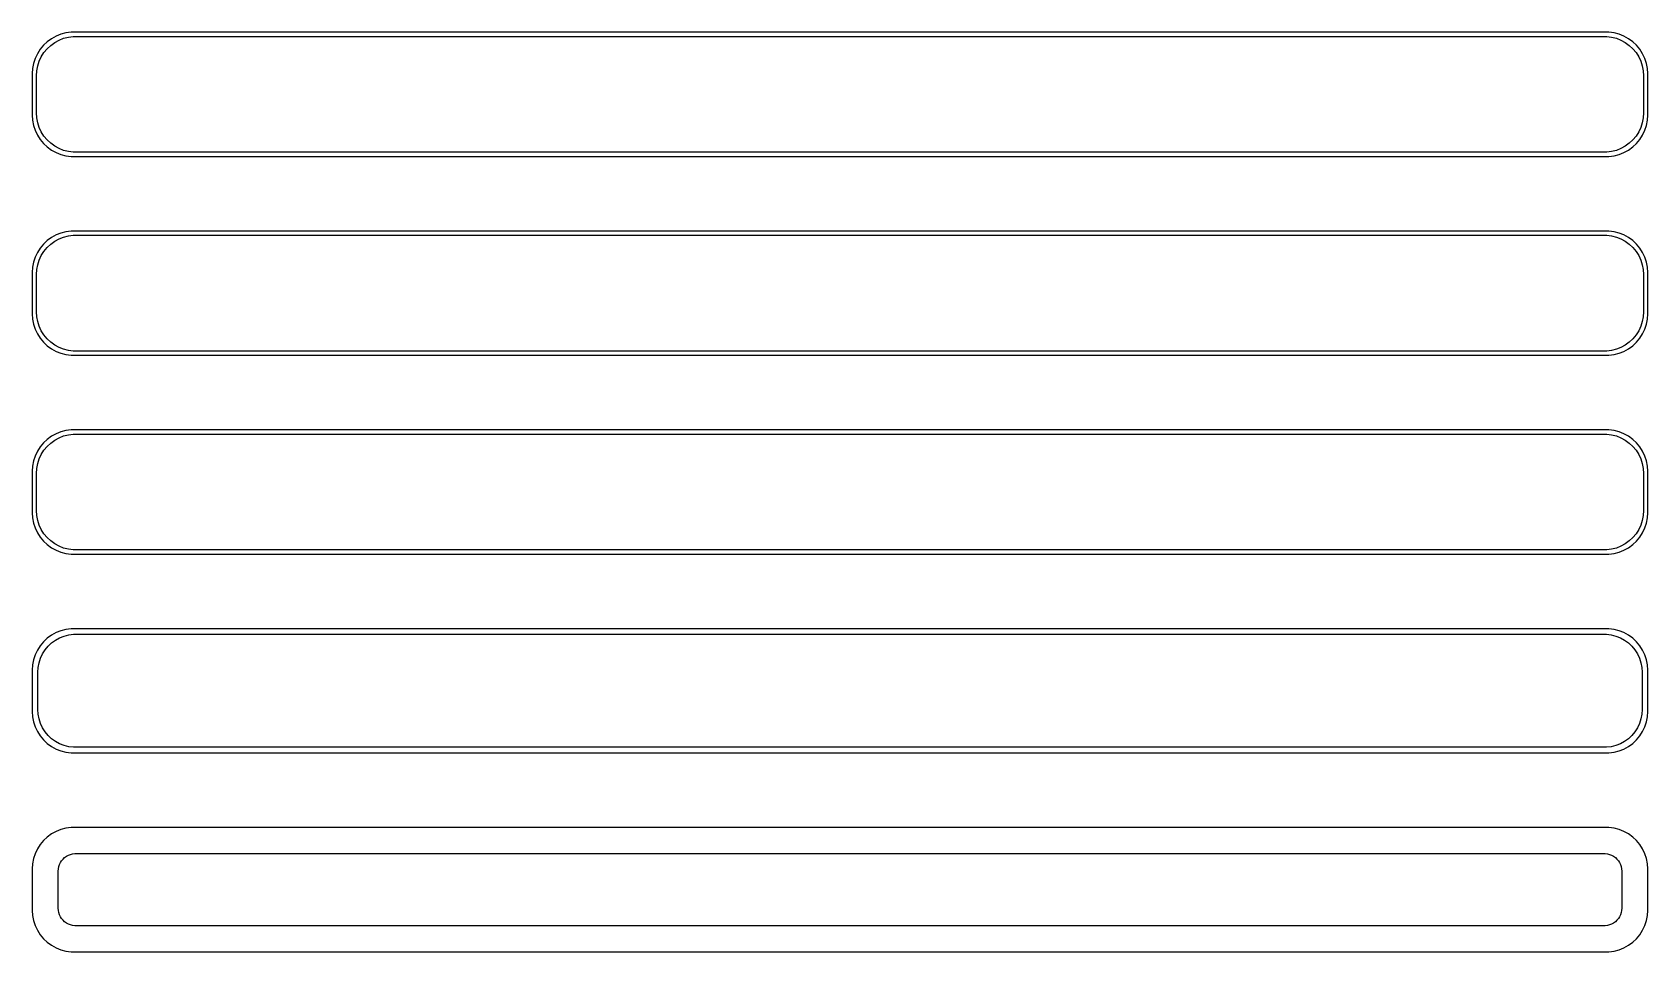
# Model space of a CAD drawing. Header units: metres. Extents: x -98 to 98, y 113 to 223.
import ezdxf

# ---------------------------------------------------------------- set-up
doc = ezdxf.new("R2010")
doc.units = ezdxf.units.M

msp = doc.modelspace()

# ---------------------------------------------------------------- linework, layer by layer
for p, q in [((-95.6871, 222.353), (-96.1448, 221.923)), ((-95.1791, 222.722), (-95.6871, 222.353)), ((-94.6289, 223.024), (-95.1791, 222.722)), ((-94.7952, 222.261), (-94.2724, 222.548)), ((-94.0451, 223.255), (-94.6289, 223.024)), ((-94.2724, 222.548), (-93.7178, 222.768)), ((-93.4369, 223.411), (-94.0451, 223.255)), ((-93.7178, 222.768), (-93.1401, 222.916)), ((-92.8139, 223.49), (-93.4369, 223.411)), ((-93.1401, 222.916), (-92.5482, 222.991)), ((92.8139, 223.49), (-92.8139, 223.49)), ((-92.5482, 222.991), (92.5482, 222.991)), ((92.5482, 222.991), (93.1401, 222.916)), ((93.4369, 223.411), (92.8139, 223.49)), ((93.1401, 222.916), (93.7178, 222.768)), ((94.0451, 223.255), (93.4369, 223.411)), ((93.7178, 222.768), (94.2724, 222.548)), ((94.6289, 223.024), (94.0451, 223.255)), ((94.2724, 222.548), (94.7952, 222.261)), ((95.1791, 222.722), (94.6289, 223.024)), ((95.6871, 222.353), (95.1791, 222.722)), ((96.1448, 221.923), (95.6871, 222.353)), ((-96.8815, 220.909), (-97.1489, 220.341)), ((-96.5451, 221.439), (-96.8815, 220.909)), ((-96.6664, 219.999), (-96.4125, 220.538)), ((-96.1448, 221.923), (-96.5451, 221.439)), ((-96.4125, 220.538), (-96.0928, 221.042)), ((-96.0928, 221.042), (-95.7126, 221.502)), ((-95.7126, 221.502), (-95.2778, 221.91)), ((-95.2778, 221.91), (-94.7952, 222.261)), ((94.7952, 222.261), (95.2778, 221.91)), ((95.2778, 221.91), (95.7126, 221.502)), ((95.7126, 221.502), (96.0928, 221.042)), ((96.0928, 221.042), (96.4125, 220.538)), ((96.5451, 221.439), (96.1448, 221.923)), ((96.4125, 220.538), (96.6664, 219.999)), ((96.8815, 220.909), (96.5451, 221.439)), ((97.1489, 220.341), (96.8815, 220.909)), ((-97.4606, 219.127), (-97.5, 218.5)), ((-97.5, 218.5), (-97.5, 213.5)), ((-97.3429, 219.743), (-97.4606, 219.127)), ((-97.1489, 220.341), (-97.3429, 219.743)), ((-97, 218.25), (-96.9625, 218.845)), ((-96.9625, 218.845), (-96.8508, 219.431)), ((-96.8508, 219.431), (-96.6664, 219.999)), ((96.6664, 219.999), (96.8508, 219.431)), ((96.8508, 219.431), (96.9625, 218.845)), ((96.9625, 218.845), (97, 218.25)), ((97.3429, 219.743), (97.1489, 220.341)), ((97.4606, 219.127), (97.3429, 219.743)), ((97.5, 218.5), (97.4606, 219.127)), ((97.5, 213.5), (97.5, 218.5)), ((-97, 213.75), (-97, 218.25)), ((97, 218.25), (97, 213.75)), ((-97.5, 213.5), (-97.4606, 212.873)), ((-97.4606, 212.873), (-97.3429, 212.257)), ((-96.9625, 213.155), (-97, 213.75)), ((-96.8508, 212.569), (-96.9625, 213.155)), ((-96.6664, 212.001), (-96.8508, 212.569)), ((96.8508, 212.569), (96.6664, 212.001)), ((96.9625, 213.155), (96.8508, 212.569)), ((97, 213.75), (96.9625, 213.155)), ((97.3429, 212.257), (97.4606, 212.873)), ((97.4606, 212.873), (97.5, 213.5)), ((-97.3429, 212.257), (-97.1489, 211.659)), ((-97.1489, 211.659), (-96.8815, 211.091)), ((-96.8815, 211.091), (-96.5451, 210.561)), ((-96.4125, 211.462), (-96.6664, 212.001)), ((-96.0928, 210.958), (-96.4125, 211.462)), ((-95.7126, 210.498), (-96.0928, 210.958)), ((96.0928, 210.958), (95.7126, 210.498)), ((96.4125, 211.462), (96.0928, 210.958)), ((96.6664, 212.001), (96.4125, 211.462)), ((96.5451, 210.561), (96.8815, 211.091)), ((96.8815, 211.091), (97.1489, 211.659)), ((97.1489, 211.659), (97.3429, 212.257)), ((-96.5451, 210.561), (-96.1448, 210.077)), ((-96.1448, 210.077), (-95.6871, 209.647)), ((-95.2778, 210.09), (-95.7126, 210.498)), ((-95.6871, 209.647), (-95.1791, 209.278)), ((-94.7952, 209.739), (-95.2778, 210.09)), ((-95.1791, 209.278), (-94.6289, 208.976)), ((-94.2724, 209.452), (-94.7952, 209.739)), ((-94.6289, 208.976), (-94.0451, 208.745)), ((-93.7178, 209.232), (-94.2724, 209.452)), ((-94.0451, 208.745), (-93.4369, 208.589)), ((-93.1401, 209.084), (-93.7178, 209.232)), ((-92.5482, 209.009), (-93.1401, 209.084)), ((92.5482, 209.009), (-92.5482, 209.009)), ((93.1401, 209.084), (92.5482, 209.009)), ((93.7178, 209.232), (93.1401, 209.084)), ((93.4369, 208.589), (94.0451, 208.745)), ((94.2724, 209.452), (93.7178, 209.232)), ((94.0451, 208.745), (94.6289, 208.976)), ((94.7952, 209.739), (94.2724, 209.452)), ((94.6289, 208.976), (95.1791, 209.278)), ((95.2778, 210.09), (94.7952, 209.739)), ((95.1791, 209.278), (95.6871, 209.647)), ((95.7126, 210.498), (95.2778, 210.09)), ((95.6871, 209.647), (96.1448, 210.077)), ((96.1448, 210.077), (96.5451, 210.561)), ((-93.4369, 208.589), (-92.8139, 208.51)), ((-92.8139, 208.51), (92.8139, 208.51)), ((92.8139, 208.51), (93.4369, 208.589)), ((-94.6289, 199.024), (-95.1791, 198.722)), ((-94.0451, 199.255), (-94.6289, 199.024)), ((-93.4369, 199.411), (-94.0451, 199.255)), ((-93.7178, 198.768), (-93.1401, 198.916)), ((-92.8139, 199.49), (-93.4369, 199.411)), ((-93.1401, 198.916), (-92.5482, 198.991)), ((92.8139, 199.49), (-92.8139, 199.49)), ((-92.5482, 198.991), (92.5482, 198.991)), ((92.5482, 198.991), (93.1401, 198.916)), ((93.4369, 199.411), (92.8139, 199.49)), ((93.1401, 198.916), (93.7178, 198.768)), ((94.0451, 199.255), (93.4369, 199.411)), ((94.6289, 199.024), (94.0451, 199.255)), ((95.1791, 198.722), (94.6289, 199.024)), ((-96.5451, 197.439), (-96.8815, 196.909)), ((-96.1448, 197.923), (-96.5451, 197.439)), ((-96.4125, 196.538), (-96.0928, 197.042)), ((-95.6871, 198.353), (-96.1448, 197.923)), ((-96.0928, 197.042), (-95.7126, 197.502)), ((-95.7126, 197.502), (-95.2778, 197.91)), ((-95.1791, 198.722), (-95.6871, 198.353)), ((-95.2778, 197.91), (-94.7952, 198.261)), ((-94.7952, 198.261), (-94.2724, 198.548)), ((-94.2724, 198.548), (-93.7178, 198.768)), ((93.7178, 198.768), (94.2724, 198.548)), ((94.2724, 198.548), (94.7952, 198.261)), ((94.7952, 198.261), (95.2778, 197.91)), ((95.6871, 198.353), (95.1791, 198.722)), ((95.2778, 197.91), (95.7126, 197.502)), ((96.1448, 197.923), (95.6871, 198.353)), ((95.7126, 197.502), (96.0928, 197.042)), ((96.0928, 197.042), (96.4125, 196.538)), ((96.5451, 197.439), (96.1448, 197.923)), ((96.8815, 196.909), (96.5451, 197.439)), ((-97.4606, 195.127), (-97.5, 194.5)), ((-97.3429, 195.743), (-97.4606, 195.127)), ((-97.1489, 196.341), (-97.3429, 195.743)), ((-96.8815, 196.909), (-97.1489, 196.341)), ((-96.9625, 194.845), (-96.8508, 195.431)), ((-96.8508, 195.431), (-96.6664, 195.999)), ((-96.6664, 195.999), (-96.4125, 196.538)), ((96.4125, 196.538), (96.6664, 195.999)), ((96.6664, 195.999), (96.8508, 195.431)), ((96.8508, 195.431), (96.9625, 194.845)), ((97.1489, 196.341), (96.8815, 196.909)), ((97.3429, 195.743), (97.1489, 196.341)), ((97.4606, 195.127), (97.3429, 195.743)), ((97.5, 194.5), (97.4606, 195.127)), ((-97.5, 194.5), (-97.5, 189.5)), ((-97, 194.25), (-96.9625, 194.845)), ((-97, 189.75), (-97, 194.25)), ((96.9625, 194.845), (97, 194.25)), ((97, 194.25), (97, 189.75)), ((97.5, 189.5), (97.5, 194.5)), ((-97.5, 189.5), (-97.4606, 188.873)), ((-96.9625, 189.155), (-97, 189.75)), ((-96.8508, 188.569), (-96.9625, 189.155)), ((96.9625, 189.155), (96.8508, 188.569)), ((97, 189.75), (96.9625, 189.155)), ((97.4606, 188.873), (97.5, 189.5)), ((-97.4606, 188.873), (-97.3429, 188.257)), ((-97.3429, 188.257), (-97.1489, 187.659)), ((-97.1489, 187.659), (-96.8815, 187.091)), ((-96.6664, 188.001), (-96.8508, 188.569)), ((-96.4125, 187.462), (-96.6664, 188.001)), ((-96.0928, 186.958), (-96.4125, 187.462)), ((96.4125, 187.462), (96.0928, 186.958)), ((96.6664, 188.001), (96.4125, 187.462)), ((96.8508, 188.569), (96.6664, 188.001)), ((96.8815, 187.091), (97.1489, 187.659)), ((97.1489, 187.659), (97.3429, 188.257)), ((97.3429, 188.257), (97.4606, 188.873)), ((-96.8815, 187.091), (-96.5451, 186.561)), ((-96.5451, 186.561), (-96.1448, 186.077)), ((-96.1448, 186.077), (-95.6871, 185.647)), ((-95.7126, 186.498), (-96.0928, 186.958)), ((-95.2778, 186.09), (-95.7126, 186.498)), ((-95.6871, 185.647), (-95.1791, 185.278)), ((-94.7952, 185.739), (-95.2778, 186.09)), ((-95.1791, 185.278), (-94.6289, 184.976)), ((-94.2724, 185.452), (-94.7952, 185.739)), ((-93.7178, 185.232), (-94.2724, 185.452)), ((94.2724, 185.452), (93.7178, 185.232)), ((94.7952, 185.739), (94.2724, 185.452)), ((94.6289, 184.976), (95.1791, 185.278)), ((95.2778, 186.09), (94.7952, 185.739)), ((95.1791, 185.278), (95.6871, 185.647)), ((95.7126, 186.498), (95.2778, 186.09)), ((95.6871, 185.647), (96.1448, 186.077)), ((96.0928, 186.958), (95.7126, 186.498)), ((96.1448, 186.077), (96.5451, 186.561)), ((96.5451, 186.561), (96.8815, 187.091)), ((-94.6289, 184.976), (-94.0451, 184.745)), ((-94.0451, 184.745), (-93.4369, 184.589)), ((-93.1401, 185.084), (-93.7178, 185.232)), ((-93.4369, 184.589), (-92.8139, 184.51)), ((-92.5482, 185.009), (-93.1401, 185.084)), ((-92.8139, 184.51), (92.8139, 184.51)), ((92.5482, 185.009), (-92.5482, 185.009)), ((93.1401, 185.084), (92.5482, 185.009)), ((92.8139, 184.51), (93.4369, 184.589)), ((93.7178, 185.232), (93.1401, 185.084)), ((93.4369, 184.589), (94.0451, 184.745)), ((94.0451, 184.745), (94.6289, 184.976)), ((-96.1448, 173.923), (-96.5451, 173.439)), ((-95.6871, 174.353), (-96.1448, 173.923)), ((-95.7126, 173.502), (-95.2778, 173.91)), ((-95.1791, 174.722), (-95.6871, 174.353)), ((-95.2778, 173.91), (-94.7952, 174.261)), ((-94.6289, 175.024), (-95.1791, 174.722)), ((-94.7952, 174.261), (-94.2724, 174.548)), ((-94.0451, 175.255), (-94.6289, 175.024)), ((-94.2724, 174.548), (-93.7178, 174.768)), ((-93.4369, 175.411), (-94.0451, 175.255)), ((-93.7178, 174.768), (-93.1401, 174.916)), ((-92.8139, 175.49), (-93.4369, 175.411)), ((-93.1401, 174.916), (-92.5482, 174.991)), ((92.8139, 175.49), (-92.8139, 175.49)), ((-92.5482, 174.991), (92.5482, 174.991)), ((92.5482, 174.991), (93.1401, 174.916)), ((93.4369, 175.411), (92.8139, 175.49)), ((93.1401, 174.916), (93.7178, 174.768)), ((94.0451, 175.255), (93.4369, 175.411)), ((93.7178, 174.768), (94.2724, 174.548)), ((94.6289, 175.024), (94.0451, 175.255)), ((94.2724, 174.548), (94.7952, 174.261)), ((95.1791, 174.722), (94.6289, 175.024)), ((94.7952, 174.261), (95.2778, 173.91)), ((95.6871, 174.353), (95.1791, 174.722)), ((95.2778, 173.91), (95.7126, 173.502)), ((96.1448, 173.923), (95.6871, 174.353)), ((96.5451, 173.439), (96.1448, 173.923)), ((-97.3429, 171.743), (-97.4606, 171.127)), ((-97.1489, 172.341), (-97.3429, 171.743)), ((-96.8815, 172.909), (-97.1489, 172.341)), ((-96.5451, 173.439), (-96.8815, 172.909)), ((-96.8508, 171.431), (-96.6664, 171.999)), ((-96.6664, 171.999), (-96.4125, 172.538)), ((-96.4125, 172.538), (-96.0928, 173.042)), ((-96.0928, 173.042), (-95.7126, 173.502)), ((95.7126, 173.502), (96.0928, 173.042)), ((96.0928, 173.042), (96.4125, 172.538)), ((96.4125, 172.538), (96.6664, 171.999)), ((96.8815, 172.909), (96.5451, 173.439)), ((96.6664, 171.999), (96.8508, 171.431)), ((97.1489, 172.341), (96.8815, 172.909)), ((97.3429, 171.743), (97.1489, 172.341)), ((97.4606, 171.127), (97.3429, 171.743)), ((-97.4606, 171.127), (-97.5, 170.5)), ((-97.5, 170.5), (-97.5, 165.5)), ((-97, 170.25), (-96.9625, 170.845)), ((-97, 165.75), (-97, 170.25)), ((-96.9625, 170.845), (-96.8508, 171.431)), ((96.8508, 171.431), (96.9625, 170.845)), ((96.9625, 170.845), (97, 170.25)), ((97, 170.25), (97, 165.75)), ((97.5, 170.5), (97.4606, 171.127)), ((97.5, 165.5), (97.5, 170.5)), ((-96.9625, 165.155), (-97, 165.75)), ((97, 165.75), (96.9625, 165.155)), ((-97.5, 165.5), (-97.4606, 164.873)), ((-97.4606, 164.873), (-97.3429, 164.257)), ((-97.3429, 164.257), (-97.1489, 163.659)), ((-96.8508, 164.569), (-96.9625, 165.155)), ((-96.6664, 164.001), (-96.8508, 164.569)), ((-96.4125, 163.462), (-96.6664, 164.001)), ((96.6664, 164.001), (96.4125, 163.462)), ((96.8508, 164.569), (96.6664, 164.001)), ((96.9625, 165.155), (96.8508, 164.569)), ((97.1489, 163.659), (97.3429, 164.257)), ((97.3429, 164.257), (97.4606, 164.873)), ((97.4606, 164.873), (97.5, 165.5)), ((-97.1489, 163.659), (-96.8815, 163.091)), ((-96.8815, 163.091), (-96.5451, 162.561)), ((-96.5451, 162.561), (-96.1448, 162.077)), ((-96.0928, 162.958), (-96.4125, 163.462)), ((-96.1448, 162.077), (-95.6871, 161.647)), ((-95.7126, 162.498), (-96.0928, 162.958)), ((-95.2778, 162.09), (-95.7126, 162.498)), ((-94.7952, 161.739), (-95.2778, 162.09)), ((95.2778, 162.09), (94.7952, 161.739)), ((95.7126, 162.498), (95.2778, 162.09)), ((95.6871, 161.647), (96.1448, 162.077)), ((96.0928, 162.958), (95.7126, 162.498)), ((96.4125, 163.462), (96.0928, 162.958)), ((96.1448, 162.077), (96.5451, 162.561)), ((96.5451, 162.561), (96.8815, 163.091)), ((96.8815, 163.091), (97.1489, 163.659)), ((-95.6871, 161.647), (-95.1791, 161.278)), ((-95.1791, 161.278), (-94.6289, 160.976)), ((-94.2724, 161.452), (-94.7952, 161.739)), ((-94.6289, 160.976), (-94.0451, 160.745)), ((-93.7178, 161.232), (-94.2724, 161.452)), ((-94.0451, 160.745), (-93.4369, 160.589)), ((-93.1401, 161.084), (-93.7178, 161.232)), ((-93.4369, 160.589), (-92.8139, 160.51)), ((-92.5482, 161.009), (-93.1401, 161.084)), ((-92.8139, 160.51), (92.8139, 160.51)), ((92.5482, 161.009), (-92.5482, 161.009)), ((93.1401, 161.084), (92.5482, 161.009)), ((92.8139, 160.51), (93.4369, 160.589)), ((93.7178, 161.232), (93.1401, 161.084)), ((93.4369, 160.589), (94.0451, 160.745)), ((94.2724, 161.452), (93.7178, 161.232)), ((94.0451, 160.745), (94.6289, 160.976)), ((94.7952, 161.739), (94.2724, 161.452)), ((94.6289, 160.976), (95.1791, 161.278)), ((95.1791, 161.278), (95.6871, 161.647)), ((-95.6871, 150.353), (-96.1448, 149.923)), ((-95.1791, 150.722), (-95.6871, 150.353)), ((-94.6289, 151.024), (-95.1791, 150.722)), ((-94.7032, 150.116), (-94.1994, 150.393)), ((-94.0451, 151.255), (-94.6289, 151.024)), ((-94.1994, 150.393), (-93.6648, 150.604)), ((-93.4369, 151.411), (-94.0451, 151.255)), ((-93.6648, 150.604), (-93.1079, 150.747)), ((-92.8139, 151.49), (-93.4369, 151.411)), ((-93.1079, 150.747), (-92.5375, 150.819)), ((92.8139, 151.49), (-92.8139, 151.49)), ((-92.5375, 150.819), (92.5375, 150.819)), ((92.5375, 150.819), (93.1079, 150.747)), ((93.4369, 151.411), (92.8139, 151.49)), ((93.1079, 150.747), (93.6648, 150.604)), ((94.0451, 151.255), (93.4369, 151.411)), ((93.6648, 150.604), (94.1994, 150.393)), ((94.6289, 151.024), (94.0451, 151.255)), ((94.1994, 150.393), (94.7032, 150.116)), ((95.1791, 150.722), (94.6289, 151.024)), ((95.6871, 150.353), (95.1791, 150.722)), ((96.1448, 149.923), (95.6871, 150.353)), ((-97.1489, 148.341), (-97.3429, 147.743)), ((-96.8815, 148.909), (-97.1489, 148.341)), ((-96.5451, 149.439), (-96.8815, 148.909)), ((-96.1448, 149.923), (-96.5451, 149.439)), ((-96.5069, 147.935), (-96.2621, 148.456)), ((-96.2621, 148.456), (-95.954, 148.941)), ((-95.954, 148.941), (-95.5875, 149.384)), ((-95.5875, 149.384), (-95.1684, 149.778)), ((-95.1684, 149.778), (-94.7032, 150.116)), ((94.7032, 150.116), (95.1684, 149.778)), ((95.1684, 149.778), (95.5875, 149.384)), ((95.5875, 149.384), (95.954, 148.941)), ((95.954, 148.941), (96.2621, 148.456)), ((96.5451, 149.439), (96.1448, 149.923)), ((96.2621, 148.456), (96.5069, 147.935)), ((96.8815, 148.909), (96.5451, 149.439)), ((97.1489, 148.341), (96.8815, 148.909)), ((97.3429, 147.743), (97.1489, 148.341)), ((-97.4606, 147.127), (-97.5, 146.5)), ((-97.5, 146.5), (-97.5, 141.5)), ((-97.3429, 147.743), (-97.4606, 147.127)), ((-96.8284, 146.25), (-96.7923, 146.824)), ((-96.8284, 141.75), (-96.8284, 146.25)), ((-96.7923, 146.824), (-96.6846, 147.389)), ((-96.6846, 147.389), (-96.5069, 147.935)), ((96.5069, 147.935), (96.6846, 147.389)), ((96.6846, 147.389), (96.7923, 146.824)), ((96.7923, 146.824), (96.8284, 146.25)), ((96.8284, 146.25), (96.8284, 141.75)), ((97.4606, 147.127), (97.3429, 147.743)), ((97.5, 146.5), (97.4606, 147.127)), ((97.5, 141.5), (97.5, 146.5)), ((-97.5, 141.5), (-97.4606, 140.873)), ((-97.4606, 140.873), (-97.3429, 140.257)), ((-96.7923, 141.176), (-96.8284, 141.75)), ((-96.6846, 140.611), (-96.7923, 141.176)), ((-96.5069, 140.065), (-96.6846, 140.611)), ((96.6846, 140.611), (96.5069, 140.065)), ((96.7923, 141.176), (96.6846, 140.611)), ((96.8284, 141.75), (96.7923, 141.176)), ((97.3429, 140.257), (97.4606, 140.873)), ((97.4606, 140.873), (97.5, 141.5)), ((-97.3429, 140.257), (-97.1489, 139.659)), ((-97.1489, 139.659), (-96.8815, 139.091)), ((-96.8815, 139.091), (-96.5451, 138.561)), ((-96.5451, 138.561), (-96.1448, 138.077)), ((-96.2621, 139.544), (-96.5069, 140.065)), ((-95.954, 139.059), (-96.2621, 139.544)), ((-95.5875, 138.616), (-95.954, 139.059)), ((-95.1684, 138.222), (-95.5875, 138.616)), ((95.5875, 138.616), (95.1684, 138.222)), ((95.954, 139.059), (95.5875, 138.616)), ((96.2621, 139.544), (95.954, 139.059)), ((96.1448, 138.077), (96.5451, 138.561)), ((96.5069, 140.065), (96.2621, 139.544)), ((96.5451, 138.561), (96.8815, 139.091)), ((96.8815, 139.091), (97.1489, 139.659)), ((97.1489, 139.659), (97.3429, 140.257)), ((-96.1448, 138.077), (-95.6871, 137.647)), ((-95.6871, 137.647), (-95.1791, 137.278)), ((-95.1791, 137.278), (-94.6289, 136.976)), ((-94.7032, 137.884), (-95.1684, 138.222)), ((-94.1994, 137.607), (-94.7032, 137.884)), ((-94.6289, 136.976), (-94.0451, 136.745)), ((-93.6648, 137.396), (-94.1994, 137.607)), ((-94.0451, 136.745), (-93.4369, 136.589)), ((-93.1079, 137.253), (-93.6648, 137.396)), ((-93.4369, 136.589), (-92.8139, 136.51)), ((-92.5375, 137.181), (-93.1079, 137.253)), ((-92.8139, 136.51), (92.8139, 136.51)), ((92.5375, 137.181), (-92.5375, 137.181)), ((93.1079, 137.253), (92.5375, 137.181)), ((92.8139, 136.51), (93.4369, 136.589)), ((93.6648, 137.396), (93.1079, 137.253)), ((93.4369, 136.589), (94.0451, 136.745)), ((94.1994, 137.607), (93.6648, 137.396)), ((94.0451, 136.745), (94.6289, 136.976)), ((94.7032, 137.884), (94.1994, 137.607)), ((94.6289, 136.976), (95.1791, 137.278)), ((95.1684, 138.222), (94.7032, 137.884)), ((95.1791, 137.278), (95.6871, 137.647)), ((95.6871, 137.647), (96.1448, 138.077)), ((-94.6289, 127.024), (-95.1791, 126.722)), ((-94.0451, 127.255), (-94.6289, 127.024)), ((-93.4369, 127.411), (-94.0451, 127.255)), ((-92.8139, 127.49), (-93.4369, 127.411)), ((92.8139, 127.49), (-92.8139, 127.49)), ((93.4369, 127.411), (92.8139, 127.49)), ((94.0451, 127.255), (93.4369, 127.411)), ((94.6289, 127.024), (94.0451, 127.255)), ((95.1791, 126.722), (94.6289, 127.024)), ((-96.8815, 124.909), (-97.1489, 124.341)), ((-96.5451, 125.439), (-96.8815, 124.909)), ((-96.1448, 125.923), (-96.5451, 125.439)), ((-95.6871, 126.353), (-96.1448, 125.923)), ((-95.1791, 126.722), (-95.6871, 126.353)), ((95.6871, 126.353), (95.1791, 126.722)), ((96.1448, 125.923), (95.6871, 126.353)), ((96.5451, 125.439), (96.1448, 125.923)), ((96.8815, 124.909), (96.5451, 125.439)), ((97.1489, 124.341), (96.8815, 124.909)), ((-97.4606, 123.127), (-97.5, 122.5)), ((-97.3429, 123.743), (-97.4606, 123.127)), ((-97.1489, 124.341), (-97.3429, 123.743)), ((-94.2934, 122.775), (-94.2115, 123.027)), ((-94.2115, 123.027), (-94.0987, 123.266)), ((-94.0987, 123.266), (-93.9567, 123.49)), ((-93.9567, 123.49), (-93.7879, 123.694)), ((-93.7879, 123.694), (-93.5947, 123.875)), ((-93.5947, 123.875), (-93.3804, 124.031)), ((-93.3804, 124.031), (-93.1482, 124.159)), ((-93.1482, 124.159), (-92.9019, 124.256)), ((-92.9019, 124.256), (-92.6453, 124.322)), ((-92.6453, 124.322), (-92.3825, 124.355)), ((-92.3825, 124.355), (92.3825, 124.355)), ((92.3825, 124.355), (92.6453, 124.322)), ((92.6453, 124.322), (92.9019, 124.256)), ((92.9019, 124.256), (93.1482, 124.159)), ((93.1482, 124.159), (93.3804, 124.031)), ((93.3804, 124.031), (93.5947, 123.875)), ((93.5947, 123.875), (93.7879, 123.694)), ((93.7879, 123.694), (93.9567, 123.49)), ((93.9567, 123.49), (94.0987, 123.266)), ((94.0987, 123.266), (94.2115, 123.027)), ((94.2115, 123.027), (94.2934, 122.775)), ((97.3429, 123.743), (97.1489, 124.341)), ((97.4606, 123.127), (97.3429, 123.743)), ((97.5, 122.5), (97.4606, 123.127)), ((-97.5, 122.5), (-97.5, 117.5)), ((-94.3596, 122.25), (-94.343, 122.514)), ((-94.3596, 117.75), (-94.3596, 122.25)), ((-94.343, 122.514), (-94.2934, 122.775)), ((94.2934, 122.775), (94.343, 122.514)), ((94.343, 122.514), (94.3596, 122.25)), ((94.3596, 122.25), (94.3596, 117.75)), ((97.5, 117.5), (97.5, 122.5)), ((-97.5, 117.5), (-97.4606, 116.873)), ((-94.343, 117.486), (-94.3596, 117.75)), ((-94.2934, 117.225), (-94.343, 117.486)), ((-94.2115, 116.973), (-94.2934, 117.225)), ((94.2934, 117.225), (94.2115, 116.973)), ((94.343, 117.486), (94.2934, 117.225)), ((94.3596, 117.75), (94.343, 117.486)), ((97.4606, 116.873), (97.5, 117.5)), ((-97.4606, 116.873), (-97.3429, 116.257)), ((-97.3429, 116.257), (-97.1489, 115.659)), ((-97.1489, 115.659), (-96.8815, 115.091)), ((-96.8815, 115.091), (-96.5451, 114.561)), ((-94.0987, 116.734), (-94.2115, 116.973)), ((-93.9567, 116.51), (-94.0987, 116.734)), ((-93.7879, 116.306), (-93.9567, 116.51)), ((-93.5947, 116.125), (-93.7879, 116.306)), ((-93.3804, 115.969), (-93.5947, 116.125)), ((-93.1482, 115.841), (-93.3804, 115.969)), ((-92.9019, 115.744), (-93.1482, 115.841)), ((-92.6453, 115.678), (-92.9019, 115.744)), ((-92.3825, 115.645), (-92.6453, 115.678)), ((92.3825, 115.645), (-92.3825, 115.645)), ((92.6453, 115.678), (92.3825, 115.645)), ((92.9019, 115.744), (92.6453, 115.678)), ((93.1482, 115.841), (92.9019, 115.744)), ((93.3804, 115.969), (93.1482, 115.841)), ((93.5947, 116.125), (93.3804, 115.969)), ((93.7879, 116.306), (93.5947, 116.125)), ((93.9567, 116.51), (93.7879, 116.306)), ((94.0987, 116.734), (93.9567, 116.51)), ((94.2115, 116.973), (94.0987, 116.734)), ((96.5451, 114.561), (96.8815, 115.091)), ((96.8815, 115.091), (97.1489, 115.659)), ((97.1489, 115.659), (97.3429, 116.257)), ((97.3429, 116.257), (97.4606, 116.873)), ((-96.5451, 114.561), (-96.1448, 114.077)), ((-96.1448, 114.077), (-95.6871, 113.647)), ((-95.6871, 113.647), (-95.1791, 113.278)), ((-95.1791, 113.278), (-94.6289, 112.976)), ((94.6289, 112.976), (95.1791, 113.278)), ((95.1791, 113.278), (95.6871, 113.647)), ((95.6871, 113.647), (96.1448, 114.077)), ((96.1448, 114.077), (96.5451, 114.561)), ((-94.6289, 112.976), (-94.0451, 112.745)), ((-94.0451, 112.745), (-93.4369, 112.589)), ((-93.4369, 112.589), (-92.8139, 112.51)), ((-92.8139, 112.51), (92.8139, 112.51)), ((92.8139, 112.51), (93.4369, 112.589)), ((93.4369, 112.589), (94.0451, 112.745)), ((94.0451, 112.745), (94.6289, 112.976))]:
    msp.add_line(p, q)

doc.saveas('drawing.dxf')
